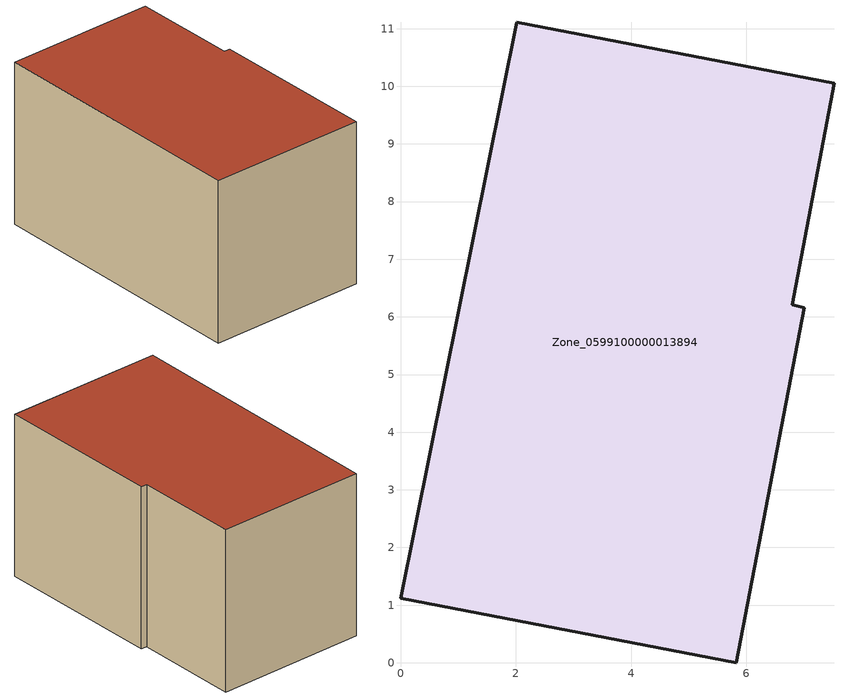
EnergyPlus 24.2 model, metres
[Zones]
Zone_0599100000013894
 floor ground (C_G): 0,1.12 2.02,11.11 7.52,10.05 6.8,6.21 7.01,6.16 5.82,0 z0
 wall outside (C_F): 2.02,11.11 0,1.12 5.82,0 7.01,6.16 6.8,6.21 7.52,10.05 2.02,11.11 z0:6.06
 roof outside (C_R): 0,1.12 5.82,0 7.01,6.16 6.8,6.21 7.52,10.05 2.02,11.11 z6.06
[BUILDING]
Pand.0599100000013894: North Axis=0; Terrain=City; Loads Convergence Tolerance Value=0.04; Temperature Convergence Tolerance Value=0.4; Solar Distribution=FullExterior; Maximum Number of Warmup Days=25; Minimum Number of Warmup Days=1
[Site:Location]
Rotterdam.The.Hague.AP_ZH_NLD Design_Conditions: Latitude=51.96; Longitude=4.45; Time Zone=1; Elevation=-4.5
[SITE:GROUNDTEMPERATURE:BUILDINGSURFACE]
18, 18, 18, 18, 18, 18, 18, 18, 18, 18, 18, 18
[MATERIAL] Thermal Absorptance=0.9; Solar Absorptance=0.7; Visible Absorptance=0.7
Name | Roughness | Thickness | Conductivity | Density | Specific Heat
G.TC.1946-1964 | MediumSmooth | 0.15 | 1 | 540 | 1210
F.TC.1946-1964 | Rough | 0.3 | 0.857143 | 1920 | 840
R.TC.1946-1964 | MediumRough | 0.2 | 0.235294 | 1500 | 1000
[CONSTRUCTION]
C_G: G.TC.1946-1964
C_F: F.TC.1946-1964
C_R: R.TC.1946-1964
[ZONE]
Zone_0599100000013894: Type=1; Multiplier=1; Ceiling Height=Autocalculate; Volume=Autocalculate; Floor Area=autocalculate; Part of Total Floor Area=Yes
[ZONEINFILTRATION:DESIGNFLOWRATE]
Infil_Zone_0599100000013894: Zone or ZoneList or Space or SpaceList=Zone_0599100000013894; Schedule=AlwaysOn; Design Flow Rate Calculation Method=Flow/Area; Flow Rate per Floor Area=0.003; Constant Term Coefficient=1; Temperature Term Coefficient=0; Velocity Term Coefficient=0; Velocity Squared Term Coefficient=0
[HVACTEMPLATE:ZONE:IDEALLOADSAIRSYSTEM]
Zone_0599100000013894: Maximum Heating Supply Air Temperature=50; Minimum Cooling Supply Air Temperature=13; Maximum Heating Supply Air Humidity Ratio=0.0156; Minimum Cooling Supply Air Humidity Ratio=0.0077; Heating Limit=NoLimit; Cooling Limit=NoLimit; Dehumidification Control Type=ConstantSensibleHeatRatio; Cooling Sensible Heat Ratio=0.7; Dehumidification Setpoint=60; Humidification Control Type=None; Humidification Setpoint=30; Outdoor Air Method=None; Outdoor Air Flow Rate per Person=0.00944; Outdoor Air Flow Rate per Zone Floor Area=0; Outdoor Air Flow Rate per Zone=0; Demand Controlled Ventilation Type=None; Outdoor Air Economizer Type=NoEconomizer; Heat Recovery Type=None; Sensible Heat Recovery Effectiveness=0.7; Latent Heat Recovery Effectiveness=0.65
[ZONECONTROL:THERMOSTAT]
ThermostatControl_Zone_0599100000013894: Zone or ZoneList=Zone_0599100000013894; Control Type Schedule=DualSetpointControlType; Control 1=Thermostat_Zone_0599100000013894; Temperature Difference Between Cutout And Setpoint=0
[THERMOSTATSETPOINT:DUALSETPOINT]
Thermostat_Zone_0599100000013894: Heating Setpoint Temperature Schedule=HeatingSetpoint_Zone_0599100000013894; Cooling Setpoint Temperature Schedule=CoolingSetpoint_Zone_0599100000013894
[SCHEDULE:COMPACT]
HeatingSetpoint_Zone_0599100000013894: Through: 12/31, For: AllDays, Until: 24:00, 21
CoolingSetpoint_Zone_0599100000013894: Through: 12/31, For: AllDays, Until: 24:00, 24
DualSetpointControlType: Through: 12/31, For: AllDays, Until: 24:00, 4
AlwaysOn: Through: 12/31, For: AllDays, Until: 24:00, 1
